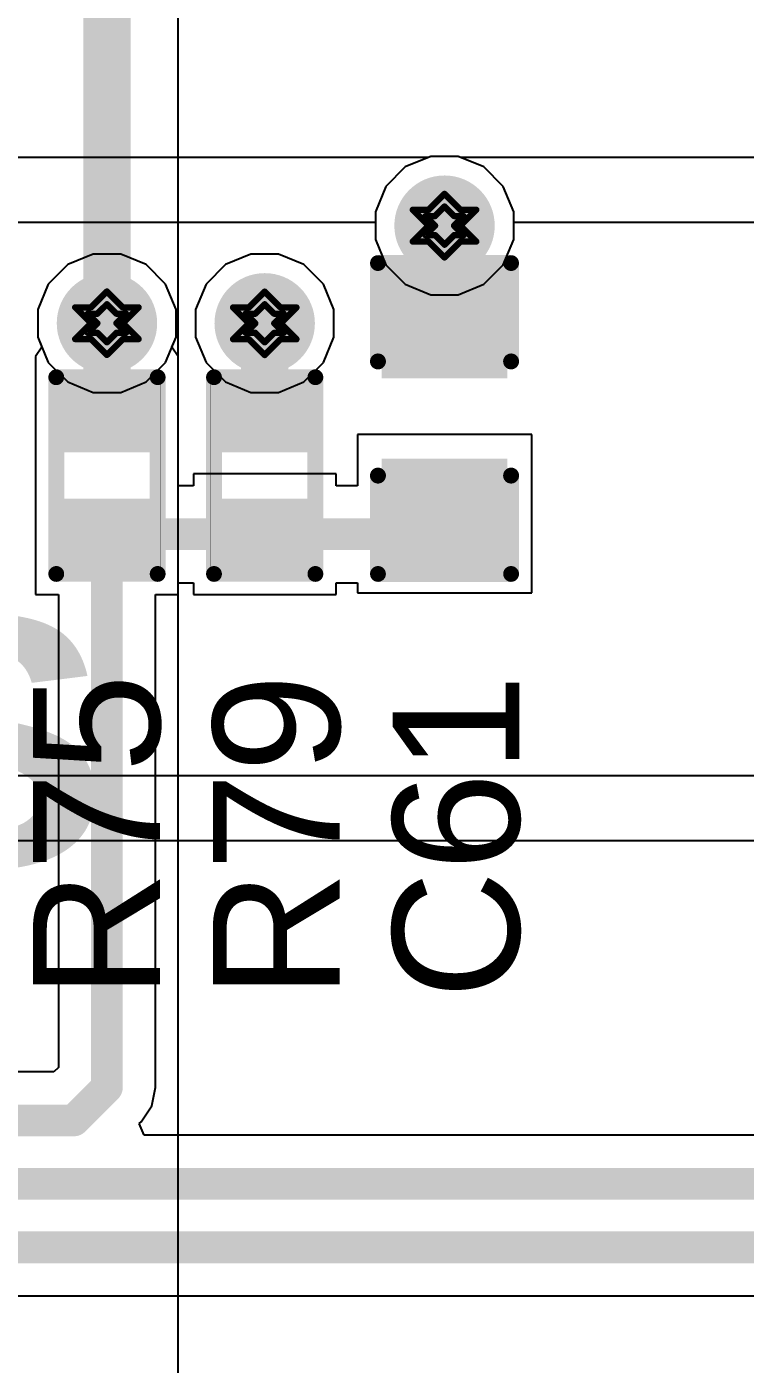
# Model space of a CAD drawing. Header units: inches. Extents: x -5 to 5328, y -4 to 5281.
# Drawn here: x 59.48 to 65.23, y 70.83 to 81.54 of the extents above; entities that cross this region are included whole.
import ezdxf

# ---------------------------------------------------------------- set-up
doc = ezdxf.new("R2010")
doc.units = ezdxf.units.IN
for name, color, linetype in [('Bottom Layer', 5, 'Continuous'), ('Bottom Solder', 6, 'Continuous'), ('Drill Drawing', 1, 'Continuous'), ('Layer 1', 16, 'Continuous'), ('Layer 2', 76, 'Continuous'), ('Top Layer', 1, 'Continuous'), ('Top Overlay', 2, 'Continuous'), ('Top Paste', 8, 'Continuous'), ('Top Solder', 216, 'Continuous'), ('Via Holes', 16, 'Continuous')]:
    doc.layers.add(name, color=color, linetype=linetype)
doc.styles.add('Arial', font='', dxfattribs={"height": 0.2})
doc.styles.add('Arial Black_Bold', font='', dxfattribs={"height": 0.2})
doc.styles.get('Arial').set_extended_font_data('Arial')
doc.styles.get('Arial Black_Bold').set_extended_font_data('Arial Black', bold=True)

# ---------------------------------------------------------------- blocks, each defined once
blk = doc.blocks.new('R___0402_22')
at = {"layer": 'Top Layer'}
for points in [[(-0.699, -0.318), (-0.699, 0.317), (-0.241, 0.317), (-0.241, -0.318)], [(0.241, -0.318), (0.241, 0.317), (0.699, 0.317), (0.699, -0.318)]]:
    blk.add_hatch(color=1, dxfattribs=at).paths.add_polyline_path(points)
at = {"layer": 'Top Paste'}
for points in [[(-0.699, -0.318), (-0.699, 0.317), (-0.241, 0.317), (-0.241, -0.318)], [(0.241, -0.318), (0.241, 0.317), (0.699, 0.317), (0.699, -0.318)]]:
    blk.add_hatch(color=8, dxfattribs=at).paths.add_polyline_path(points)
at = {"layer": 'Top Solder'}
for points in [[(-0.754, -0.373), (-0.754, 0.373), (-0.186, 0.373), (-0.186, -0.373)], [(0.186, -0.373), (0.186, 0.373), (0.754, 0.373), (0.754, -0.373)]]:
    blk.add_hatch(color=216, dxfattribs=at).paths.add_polyline_path(points)
at = {"layer": 'Top Overlay'}
for points in [[(-0.787, -0.406, 0.127, 0.127, 0), (-0.787, 0.406, 0.127, 0.127, 0)], [(0.787, 0.406, 0.127, 0.127, 0), (-0.787, 0.406, 0.127, 0.127, 0)], [(0.787, -0.406, 0.127, 0.127, 0), (0.787, 0.406, 0.127, 0.127, 0)], [(0.787, -0.406, 0.127, 0.127, 0), (-0.787, -0.406, 0.127, 0.127, 0)], [(0.813, -0.432, 0.00323, 0.00323, 0), (-0.813, -0.432, 0.00323, 0.00323, 0)]]:
    blk.add_lwpolyline(points, format="xyseb", dxfattribs=at)
for points in [[(-0.819, 0.406, 0.0635, 0.0635, 1), (-0.756, 0.406, 0.0635, 0.0635, 1)], [(-0.819, 0.406, 0.0635, 0.0635, 1), (-0.756, 0.406, 0.0635, 0.0635, 1)], [(0.756, 0.406, 0.0635, 0.0635, 1), (0.819, 0.406, 0.0635, 0.0635, 1)], [(0.756, 0.406, 0.0635, 0.0635, 1), (0.819, 0.406, 0.0635, 0.0635, 1)], [(-0.819, -0.406, 0.0635, 0.0635, 1), (-0.756, -0.406, 0.0635, 0.0635, 1)], [(-0.819, -0.406, 0.0635, 0.0635, 1), (-0.756, -0.406, 0.0635, 0.0635, 1)], [(0.756, -0.406, 0.0635, 0.0635, 1), (0.819, -0.406, 0.0635, 0.0635, 1)], [(0.756, -0.406, 0.0635, 0.0635, 1), (0.819, -0.406, 0.0635, 0.0635, 1)], [(-0.814, -0.432, 0.00161, 0.00161, 1), (-0.812, -0.432, 0.00161, 0.00161, 1)], [(0.812, -0.432, 0.00161, 0.00161, 1), (0.814, -0.432, 0.00161, 0.00161, 1)]]:
    blk.add_lwpolyline(points, format="xyseb", close=True, dxfattribs=at)
blk = doc.blocks.new('R___0402_26')
at = {"layer": 'Top Layer'}
for points in [[(-0.699, -0.318), (-0.699, 0.318), (-0.241, 0.318), (-0.241, -0.318)], [(0.241, -0.318), (0.241, 0.318), (0.699, 0.318), (0.699, -0.318)]]:
    blk.add_hatch(color=1, dxfattribs=at).paths.add_polyline_path(points)
at = {"layer": 'Top Paste'}
for points in [[(-0.699, -0.318), (-0.699, 0.318), (-0.241, 0.318), (-0.241, -0.318)], [(0.241, -0.318), (0.241, 0.318), (0.699, 0.318), (0.699, -0.318)]]:
    blk.add_hatch(color=8, dxfattribs=at).paths.add_polyline_path(points)
at = {"layer": 'Top Solder'}
for points in [[(-0.754, -0.373), (-0.754, 0.373), (-0.186, 0.373), (-0.186, -0.373)], [(0.186, -0.373), (0.186, 0.373), (0.754, 0.373), (0.754, -0.373)]]:
    blk.add_hatch(color=216, dxfattribs=at).paths.add_polyline_path(points)
at = {"layer": 'Top Overlay'}
for points in [[(-0.787, 0.406, 0.127, 0.127, 0), (-0.787, -0.406, 0.127, 0.127, 0)], [(-0.787, 0.406, 0.127, 0.127, 0), (0.787, 0.406, 0.127, 0.127, 0)], [(0.787, 0.406, 0.127, 0.127, 0), (0.787, -0.406, 0.127, 0.127, 0)], [(-0.787, -0.406, 0.127, 0.127, 0), (0.787, -0.406, 0.127, 0.127, 0)], [(-0.813, -0.432, 0.00323, 0.00323, 0), (0.813, -0.432, 0.00323, 0.00323, 0)]]:
    blk.add_lwpolyline(points, format="xyseb", dxfattribs=at)
for points in [[(-0.819, 0.406, 0.0635, 0.0635, 1), (-0.756, 0.406, 0.0635, 0.0635, 1)], [(-0.819, 0.406, 0.0635, 0.0635, 1), (-0.756, 0.406, 0.0635, 0.0635, 1)], [(0.756, 0.406, 0.0635, 0.0635, 1), (0.819, 0.406, 0.0635, 0.0635, 1)], [(0.756, 0.406, 0.0635, 0.0635, 1), (0.819, 0.406, 0.0635, 0.0635, 1)], [(-0.819, -0.406, 0.0635, 0.0635, 1), (-0.756, -0.406, 0.0635, 0.0635, 1)], [(-0.819, -0.406, 0.0635, 0.0635, 1), (-0.756, -0.406, 0.0635, 0.0635, 1)], [(0.756, -0.406, 0.0635, 0.0635, 1), (0.819, -0.406, 0.0635, 0.0635, 1)], [(0.756, -0.406, 0.0635, 0.0635, 1), (0.819, -0.406, 0.0635, 0.0635, 1)], [(-0.814, -0.432, 0.00161, 0.00161, 1), (-0.812, -0.432, 0.00161, 0.00161, 1)], [(0.812, -0.432, 0.00161, 0.00161, 1), (0.814, -0.432, 0.00161, 0.00161, 1)]]:
    blk.add_lwpolyline(points, format="xyseb", close=True, dxfattribs=at)
blk = doc.blocks.new('C___0603_150')
at = {"layer": 'Top Layer'}
for points in [[(-0.381, 0.445), (-0.381, -0.445), (-1.143, -0.445), (-1.143, 0.445)], [(1.143, 0.445), (1.143, -0.445), (0.381, -0.445), (0.381, 0.445)]]:
    blk.add_hatch(color=1, dxfattribs=at).paths.add_polyline_path(points)
at = {"layer": 'Top Paste'}
for points in [[(-0.381, 0.445), (-0.381, -0.445), (-1.143, -0.445), (-1.143, 0.445)], [(1.143, 0.445), (1.143, -0.445), (0.381, -0.445), (0.381, 0.445)]]:
    blk.add_hatch(color=8, dxfattribs=at).paths.add_polyline_path(points)
at = {"layer": 'Top Solder'}
for points in [[(-0.321, 0.504), (-0.321, -0.504), (-1.203, -0.504), (-1.203, 0.504)], [(1.203, 0.504), (1.203, -0.504), (0.321, -0.504), (0.321, 0.504)]]:
    blk.add_hatch(color=216, dxfattribs=at).paths.add_polyline_path(points)
at = {"layer": 'Top Overlay'}
for points in [[(-1.245, -0.533, 0.127, 0.127, 0), (-1.245, 0.533, 0.127, 0.127, 0)], [(-0.457, 0.533, 0.127, 0.127, 0), (-1.245, 0.533, 0.127, 0.127, 0)], [(1.245, 0.533, 0.127, 0.127, 0), (0.457, 0.533, 0.127, 0.127, 0)], [(1.245, -0.533, 0.127, 0.127, 0), (1.245, 0.533, 0.127, 0.127, 0)], [(-0.457, -0.533, 0.127, 0.127, 0), (-1.245, -0.533, 0.127, 0.127, 0)], [(1.245, -0.533, 0.127, 0.127, 0), (0.457, -0.533, 0.127, 0.127, 0)]]:
    blk.add_lwpolyline(points, format="xyseb", dxfattribs=at)
for points in [[(-1.276, 0.533, 0.0635, 0.0635, 1), (-1.213, 0.533, 0.0635, 0.0635, 1)], [(-1.276, 0.533, 0.0635, 0.0635, 1), (-1.213, 0.533, 0.0635, 0.0635, 1)], [(-0.489, 0.533, 0.0635, 0.0635, 1), (-0.425, 0.533, 0.0635, 0.0635, 1)], [(0.425, 0.533, 0.0635, 0.0635, 1), (0.489, 0.533, 0.0635, 0.0635, 1)], [(1.213, 0.533, 0.0635, 0.0635, 1), (1.276, 0.533, 0.0635, 0.0635, 1)], [(1.213, 0.533, 0.0635, 0.0635, 1), (1.276, 0.533, 0.0635, 0.0635, 1)], [(-1.276, -0.533, 0.0635, 0.0635, 1), (-1.213, -0.533, 0.0635, 0.0635, 1)], [(-1.276, -0.533, 0.0635, 0.0635, 1), (-1.213, -0.533, 0.0635, 0.0635, 1)], [(-0.489, -0.533, 0.0635, 0.0635, 1), (-0.425, -0.533, 0.0635, 0.0635, 1)], [(0.425, -0.533, 0.0635, 0.0635, 1), (0.489, -0.533, 0.0635, 0.0635, 1)], [(1.213, -0.533, 0.0635, 0.0635, 1), (1.276, -0.533, 0.0635, 0.0635, 1)], [(1.213, -0.533, 0.0635, 0.0635, 1), (1.276, -0.533, 0.0635, 0.0635, 1)]]:
    blk.add_lwpolyline(points, format="xyseb", close=True, dxfattribs=at)

msp = doc.modelspace()

# ---------------------------------------------------------------- hatches: boundary and pattern name
at = {"layer": 'Bottom Layer'}
h = msp.add_hatch(color=5, dxfattribs=at)
edge = h.paths.add_edge_path()
edge.add_arc((62.821, 79.946), 0.3, 0, 360)
h = msp.add_hatch(color=5, dxfattribs=at)
edge = h.paths.add_edge_path()
edge.add_arc((60.118, 79.165), 0.3, 0, 360)
h = msp.add_hatch(color=5, dxfattribs=at)
edge = h.paths.add_edge_path()
edge.add_arc((61.381, 79.164), 0.3, 0, 360)
at = {"layer": 'Bottom Solder'}
h = msp.add_hatch(color=6, dxfattribs=at)
edge = h.paths.add_edge_path()
edge.add_arc((62.821, 79.946), 0.402, 0, 360)
h = msp.add_hatch(color=6, dxfattribs=at)
edge = h.paths.add_edge_path()
edge.add_arc((60.118, 79.165), 0.402, 0, 360)
h = msp.add_hatch(color=6, dxfattribs=at)
edge = h.paths.add_edge_path()
edge.add_arc((61.381, 79.164), 0.402, 0, 360)
at = {"layer": 'Layer 1'}
h = msp.add_hatch(color=16, dxfattribs=at)
edge = h.paths.add_edge_path()
edge.add_arc((62.821, 79.946), 0.3, 0, 360)
h = msp.add_hatch(color=16, dxfattribs=at)
edge = h.paths.add_edge_path()
edge.add_arc((60.118, 79.165), 0.3, 0, 360)
h = msp.add_hatch(color=16, dxfattribs=at)
edge = h.paths.add_edge_path()
edge.add_arc((61.381, 79.164), 0.3, 0, 360)
at = {"layer": 'Layer 2'}
h = msp.add_hatch(color=76, dxfattribs=at)
edge = h.paths.add_edge_path()
edge.add_arc((62.821, 79.946), 0.3, 0, 360)
h = msp.add_hatch(color=76, dxfattribs=at)
edge = h.paths.add_edge_path()
edge.add_arc((60.118, 79.165), 0.3, 0, 360)
h = msp.add_hatch(color=76, dxfattribs=at)
edge = h.paths.add_edge_path()
edge.add_arc((61.381, 79.164), 0.3, 0, 360)
at = {"layer": 'Top Layer'}
h = msp.add_hatch(color=1, dxfattribs=at)
edge = h.paths.add_edge_path()
edge.add_arc((62.821, 79.946), 0.3, 0, 360)
h = msp.add_hatch(color=1, dxfattribs=at)
edge = h.paths.add_edge_path()
edge.add_arc((60.118, 79.165), 0.3, 0, 360)
h = msp.add_hatch(color=1, dxfattribs=at)
edge = h.paths.add_edge_path()
edge.add_arc((61.381, 79.164), 0.3, 0, 360)
at = {"layer": 'Top Solder'}
h = msp.add_hatch(color=216, dxfattribs=at)
edge = h.paths.add_edge_path()
edge.add_arc((62.821, 79.946), 0.402, 0, 360)
h = msp.add_hatch(color=216, dxfattribs=at)
edge = h.paths.add_edge_path()
edge.add_arc((60.118, 79.165), 0.402, 0, 360)
h = msp.add_hatch(color=216, dxfattribs=at)
edge = h.paths.add_edge_path()
edge.add_arc((61.381, 79.164), 0.402, 0, 360)
at = {"layer": 'Via Holes'}
h = msp.add_hatch(color=7, dxfattribs=at)
edge = h.paths.add_edge_path()
edge.add_arc((62.821, 79.946), 0.15, 0, 360)
h = msp.add_hatch(color=7, dxfattribs=at)
edge = h.paths.add_edge_path()
edge.add_arc((60.118, 79.165), 0.15, 0, 360)
h = msp.add_hatch(color=7, dxfattribs=at)
edge = h.paths.add_edge_path()
edge.add_arc((61.381, 79.164), 0.15, 0, 360)

# ---------------------------------------------------------------- linework, layer by layer
at = {"layer": 'Bottom Layer'}
for p, q in [((62.267, 80.492), (55.492, 80.492)), ((62.691, 80.492), (62.267, 80.492)), ((62.267, 80.492), (62.267, 80.492)), ((62.711, 80.5), (62.691, 80.492)), ((62.931, 80.5), (62.711, 80.5)), ((62.951, 80.492), (62.931, 80.5)), ((63.375, 80.492), (62.951, 80.492)), ((67.592, 80.492), (63.375, 80.492)), ((63.375, 80.492), (63.375, 80.492)), ((55.492, 79.974), (62.267, 79.974)), ((62.267, 79.974), (62.267, 79.836)), ((63.375, 79.836), (63.375, 79.974)), ((63.375, 79.974), (67.592, 79.974)), ((62.267, 79.836), (62.351, 79.633)), ((63.291, 79.633), (63.375, 79.836)), ((60.007, 79.719), (59.804, 79.634)), ((60.228, 79.719), (60.007, 79.719)), ((60.431, 79.634), (60.228, 79.719)), ((61.271, 79.718), (61.067, 79.634)), ((61.491, 79.718), (61.271, 79.718)), ((61.695, 79.634), (61.491, 79.718)), ((59.804, 79.634), (59.648, 79.478)), ((60.587, 79.478), (60.431, 79.634)), ((61.067, 79.634), (60.912, 79.478)), ((61.851, 79.478), (61.695, 79.634)), ((62.351, 79.633), (62.507, 79.477)), ((63.135, 79.477), (63.291, 79.633)), ((59.648, 79.478), (59.564, 79.275)), ((60.672, 79.275), (60.587, 79.478)), ((60.912, 79.478), (60.827, 79.275)), ((61.935, 79.275), (61.851, 79.478)), ((62.507, 79.477), (62.711, 79.392)), ((62.931, 79.392), (63.135, 79.477)), ((62.711, 79.392), (62.931, 79.392)), ((59.564, 79.275), (59.564, 79.054)), ((60.672, 79.054), (60.672, 79.275)), ((60.827, 79.275), (60.827, 79.054)), ((61.935, 79.054), (61.935, 79.275)), ((59.564, 79.054), (59.648, 78.851)), ((60.587, 78.851), (60.672, 79.054)), ((60.827, 79.054), (60.912, 78.851)), ((61.851, 78.851), (61.935, 79.054)), ((59.648, 78.851), (59.804, 78.695)), ((60.431, 78.695), (60.587, 78.851)), ((60.912, 78.851), (61.067, 78.695)), ((61.695, 78.695), (61.851, 78.851)), ((59.804, 78.695), (60.007, 78.611)), ((60.007, 78.611), (60.228, 78.611)), ((60.228, 78.611), (60.431, 78.695)), ((61.067, 78.695), (61.271, 78.61)), ((61.271, 78.61), (61.491, 78.61)), ((61.491, 78.61), (61.695, 78.695)), ((68.525, 75.541), (53.855, 75.541)), ((53.855, 75.023), (68.007, 75.023))]:
    msp.add_line(p, q, dxfattribs=at)
at = {"layer": 'Drill Drawing'}
for points in [[(62.694, 80.073, 0.0508, 0.0508, 0), (62.821, 80.2, 0.0508, 0.0508, 0)], [(62.821, 80.2, 0.0508, 0.0508, 0), (62.948, 80.073, 0.0508, 0.0508, 0)], [(62.745, 80.023, 0.0508, 0.0508, 0), (62.821, 80.099, 0.0508, 0.0508, 0)], [(62.821, 80.099, 0.0508, 0.0508, 0), (62.897, 80.023, 0.0508, 0.0508, 0)], [(62.567, 80.073, 0.0508, 0.0508, 0), (62.694, 79.946, 0.0508, 0.0508, 0)], [(62.567, 80.073, 0.0508, 0.0508, 0), (62.694, 80.073, 0.0508, 0.0508, 0)], [(62.669, 80.023, 0.0508, 0.0508, 0), (62.745, 79.946, 0.0508, 0.0508, 0)], [(62.669, 80.023, 0.0508, 0.0508, 0), (62.745, 80.023, 0.0508, 0.0508, 0)], [(62.897, 80.023, 0.0508, 0.0508, 0), (62.974, 80.023, 0.0508, 0.0508, 0)], [(62.897, 79.946, 0.0508, 0.0508, 0), (62.974, 80.023, 0.0508, 0.0508, 0)], [(62.948, 80.073, 0.0508, 0.0508, 0), (63.075, 80.073, 0.0508, 0.0508, 0)], [(62.948, 79.946, 0.0508, 0.0508, 0), (63.075, 80.073, 0.0508, 0.0508, 0)], [(62.567, 79.819, 0.0508, 0.0508, 0), (62.694, 79.946, 0.0508, 0.0508, 0)], [(62.669, 79.87, 0.0508, 0.0508, 0), (62.745, 79.946, 0.0508, 0.0508, 0)], [(62.669, 79.87, 0.0508, 0.0508, 0), (62.745, 79.87, 0.0508, 0.0508, 0)], [(62.745, 79.87, 0.0508, 0.0508, 0), (62.821, 79.794, 0.0508, 0.0508, 0)], [(62.821, 79.794, 0.0508, 0.0508, 0), (62.897, 79.87, 0.0508, 0.0508, 0)], [(62.897, 79.946, 0.0508, 0.0508, 0), (62.974, 79.87, 0.0508, 0.0508, 0)], [(62.897, 79.87, 0.0508, 0.0508, 0), (62.974, 79.87, 0.0508, 0.0508, 0)], [(62.948, 79.946, 0.0508, 0.0508, 0), (63.075, 79.819, 0.0508, 0.0508, 0)], [(62.567, 79.819, 0.0508, 0.0508, 0), (62.694, 79.819, 0.0508, 0.0508, 0)], [(62.694, 79.819, 0.0508, 0.0508, 0), (62.821, 79.692, 0.0508, 0.0508, 0)], [(62.821, 79.692, 0.0508, 0.0508, 0), (62.948, 79.819, 0.0508, 0.0508, 0)], [(62.948, 79.819, 0.0508, 0.0508, 0), (63.075, 79.819, 0.0508, 0.0508, 0)], [(59.991, 79.292, 0.0508, 0.0508, 0), (60.118, 79.419, 0.0508, 0.0508, 0)], [(60.118, 79.419, 0.0508, 0.0508, 0), (60.245, 79.292, 0.0508, 0.0508, 0)], [(61.254, 79.291, 0.0508, 0.0508, 0), (61.381, 79.418, 0.0508, 0.0508, 0)], [(61.381, 79.418, 0.0508, 0.0508, 0), (61.508, 79.291, 0.0508, 0.0508, 0)], [(59.864, 79.292, 0.0508, 0.0508, 0), (59.991, 79.165, 0.0508, 0.0508, 0)], [(59.864, 79.292, 0.0508, 0.0508, 0), (59.991, 79.292, 0.0508, 0.0508, 0)], [(59.965, 79.241, 0.0508, 0.0508, 0), (60.041, 79.165, 0.0508, 0.0508, 0)], [(59.965, 79.241, 0.0508, 0.0508, 0), (60.041, 79.241, 0.0508, 0.0508, 0)], [(60.041, 79.241, 0.0508, 0.0508, 0), (60.118, 79.317, 0.0508, 0.0508, 0)], [(60.118, 79.317, 0.0508, 0.0508, 0), (60.194, 79.241, 0.0508, 0.0508, 0)], [(60.194, 79.241, 0.0508, 0.0508, 0), (60.27, 79.241, 0.0508, 0.0508, 0)], [(60.194, 79.165, 0.0508, 0.0508, 0), (60.27, 79.241, 0.0508, 0.0508, 0)], [(60.245, 79.292, 0.0508, 0.0508, 0), (60.372, 79.292, 0.0508, 0.0508, 0)], [(60.245, 79.165, 0.0508, 0.0508, 0), (60.372, 79.292, 0.0508, 0.0508, 0)], [(61.127, 79.291, 0.0508, 0.0508, 0), (61.254, 79.164, 0.0508, 0.0508, 0)], [(61.127, 79.291, 0.0508, 0.0508, 0), (61.254, 79.291, 0.0508, 0.0508, 0)], [(61.229, 79.241, 0.0508, 0.0508, 0), (61.305, 79.164, 0.0508, 0.0508, 0)], [(61.229, 79.241, 0.0508, 0.0508, 0), (61.305, 79.241, 0.0508, 0.0508, 0)], [(61.305, 79.241, 0.0508, 0.0508, 0), (61.381, 79.317, 0.0508, 0.0508, 0)], [(61.381, 79.317, 0.0508, 0.0508, 0), (61.457, 79.241, 0.0508, 0.0508, 0)], [(61.457, 79.241, 0.0508, 0.0508, 0), (61.534, 79.241, 0.0508, 0.0508, 0)], [(61.457, 79.164, 0.0508, 0.0508, 0), (61.534, 79.241, 0.0508, 0.0508, 0)], [(61.508, 79.291, 0.0508, 0.0508, 0), (61.635, 79.291, 0.0508, 0.0508, 0)], [(61.508, 79.164, 0.0508, 0.0508, 0), (61.635, 79.291, 0.0508, 0.0508, 0)], [(59.864, 79.038, 0.0508, 0.0508, 0), (59.991, 79.165, 0.0508, 0.0508, 0)], [(59.965, 79.088, 0.0508, 0.0508, 0), (60.041, 79.165, 0.0508, 0.0508, 0)], [(60.194, 79.165, 0.0508, 0.0508, 0), (60.27, 79.088, 0.0508, 0.0508, 0)], [(60.245, 79.165, 0.0508, 0.0508, 0), (60.372, 79.038, 0.0508, 0.0508, 0)], [(61.127, 79.037, 0.0508, 0.0508, 0), (61.254, 79.164, 0.0508, 0.0508, 0)], [(61.229, 79.088, 0.0508, 0.0508, 0), (61.305, 79.164, 0.0508, 0.0508, 0)], [(61.457, 79.164, 0.0508, 0.0508, 0), (61.534, 79.088, 0.0508, 0.0508, 0)], [(61.508, 79.164, 0.0508, 0.0508, 0), (61.635, 79.037, 0.0508, 0.0508, 0)], [(59.864, 79.038, 0.0508, 0.0508, 0), (59.991, 79.038, 0.0508, 0.0508, 0)], [(59.965, 79.088, 0.0508, 0.0508, 0), (60.041, 79.088, 0.0508, 0.0508, 0)], [(59.991, 79.038, 0.0508, 0.0508, 0), (60.118, 78.911, 0.0508, 0.0508, 0)], [(60.041, 79.088, 0.0508, 0.0508, 0), (60.118, 79.012, 0.0508, 0.0508, 0)], [(60.118, 79.012, 0.0508, 0.0508, 0), (60.194, 79.088, 0.0508, 0.0508, 0)], [(60.118, 78.911, 0.0508, 0.0508, 0), (60.245, 79.038, 0.0508, 0.0508, 0)], [(60.194, 79.088, 0.0508, 0.0508, 0), (60.27, 79.088, 0.0508, 0.0508, 0)], [(60.245, 79.038, 0.0508, 0.0508, 0), (60.372, 79.038, 0.0508, 0.0508, 0)], [(61.127, 79.037, 0.0508, 0.0508, 0), (61.254, 79.037, 0.0508, 0.0508, 0)], [(61.229, 79.088, 0.0508, 0.0508, 0), (61.305, 79.088, 0.0508, 0.0508, 0)], [(61.254, 79.037, 0.0508, 0.0508, 0), (61.381, 78.91, 0.0508, 0.0508, 0)], [(61.305, 79.088, 0.0508, 0.0508, 0), (61.381, 79.012, 0.0508, 0.0508, 0)], [(61.381, 79.012, 0.0508, 0.0508, 0), (61.457, 79.088, 0.0508, 0.0508, 0)], [(61.381, 78.91, 0.0508, 0.0508, 0), (61.508, 79.037, 0.0508, 0.0508, 0)], [(61.457, 79.088, 0.0508, 0.0508, 0), (61.534, 79.088, 0.0508, 0.0508, 0)], [(61.508, 79.037, 0.0508, 0.0508, 0), (61.635, 79.037, 0.0508, 0.0508, 0)]]:
    msp.add_lwpolyline(points, format="xyseb", dxfattribs=at)
for points in [[(62.808, 80.2, 0.0254, 0.0254, 1), (62.834, 80.2, 0.0254, 0.0254, 1)], [(62.808, 80.2, 0.0254, 0.0254, 1), (62.834, 80.2, 0.0254, 0.0254, 1)], [(62.808, 80.099, 0.0254, 0.0254, 1), (62.834, 80.099, 0.0254, 0.0254, 1)], [(62.808, 80.099, 0.0254, 0.0254, 1), (62.834, 80.099, 0.0254, 0.0254, 1)], [(62.554, 80.073, 0.0254, 0.0254, 1), (62.58, 80.073, 0.0254, 0.0254, 1)], [(62.554, 80.073, 0.0254, 0.0254, 1), (62.58, 80.073, 0.0254, 0.0254, 1)], [(62.656, 80.023, 0.0254, 0.0254, 1), (62.681, 80.023, 0.0254, 0.0254, 1)], [(62.656, 80.023, 0.0254, 0.0254, 1), (62.681, 80.023, 0.0254, 0.0254, 1)], [(62.681, 80.073, 0.0254, 0.0254, 1), (62.707, 80.073, 0.0254, 0.0254, 1)], [(62.681, 80.073, 0.0254, 0.0254, 1), (62.707, 80.073, 0.0254, 0.0254, 1)], [(62.732, 80.023, 0.0254, 0.0254, 1), (62.758, 80.023, 0.0254, 0.0254, 1)], [(62.732, 80.023, 0.0254, 0.0254, 1), (62.758, 80.023, 0.0254, 0.0254, 1)], [(62.885, 80.023, 0.0254, 0.0254, 1), (62.91, 80.023, 0.0254, 0.0254, 1)], [(62.885, 80.023, 0.0254, 0.0254, 1), (62.91, 80.023, 0.0254, 0.0254, 1)], [(62.935, 80.073, 0.0254, 0.0254, 1), (62.961, 80.073, 0.0254, 0.0254, 1)], [(62.935, 80.073, 0.0254, 0.0254, 1), (62.961, 80.073, 0.0254, 0.0254, 1)], [(62.961, 80.023, 0.0254, 0.0254, 1), (62.986, 80.023, 0.0254, 0.0254, 1)], [(62.961, 80.023, 0.0254, 0.0254, 1), (62.986, 80.023, 0.0254, 0.0254, 1)], [(63.062, 80.073, 0.0254, 0.0254, 1), (63.088, 80.073, 0.0254, 0.0254, 1)], [(63.062, 80.073, 0.0254, 0.0254, 1), (63.088, 80.073, 0.0254, 0.0254, 1)], [(62.656, 79.87, 0.0254, 0.0254, 1), (62.681, 79.87, 0.0254, 0.0254, 1)], [(62.656, 79.87, 0.0254, 0.0254, 1), (62.681, 79.87, 0.0254, 0.0254, 1)], [(62.681, 79.946, 0.0254, 0.0254, 1), (62.707, 79.946, 0.0254, 0.0254, 1)], [(62.681, 79.946, 0.0254, 0.0254, 1), (62.707, 79.946, 0.0254, 0.0254, 1)], [(62.732, 79.946, 0.0254, 0.0254, 1), (62.758, 79.946, 0.0254, 0.0254, 1)], [(62.732, 79.946, 0.0254, 0.0254, 1), (62.758, 79.946, 0.0254, 0.0254, 1)], [(62.732, 79.87, 0.0254, 0.0254, 1), (62.758, 79.87, 0.0254, 0.0254, 1)], [(62.732, 79.87, 0.0254, 0.0254, 1), (62.758, 79.87, 0.0254, 0.0254, 1)], [(62.885, 79.946, 0.0254, 0.0254, 1), (62.91, 79.946, 0.0254, 0.0254, 1)], [(62.885, 79.946, 0.0254, 0.0254, 1), (62.91, 79.946, 0.0254, 0.0254, 1)], [(62.885, 79.87, 0.0254, 0.0254, 1), (62.91, 79.87, 0.0254, 0.0254, 1)], [(62.885, 79.87, 0.0254, 0.0254, 1), (62.91, 79.87, 0.0254, 0.0254, 1)], [(62.935, 79.946, 0.0254, 0.0254, 1), (62.961, 79.946, 0.0254, 0.0254, 1)], [(62.935, 79.946, 0.0254, 0.0254, 1), (62.961, 79.946, 0.0254, 0.0254, 1)], [(62.961, 79.87, 0.0254, 0.0254, 1), (62.986, 79.87, 0.0254, 0.0254, 1)], [(62.961, 79.87, 0.0254, 0.0254, 1), (62.986, 79.87, 0.0254, 0.0254, 1)], [(62.554, 79.819, 0.0254, 0.0254, 1), (62.58, 79.819, 0.0254, 0.0254, 1)], [(62.554, 79.819, 0.0254, 0.0254, 1), (62.58, 79.819, 0.0254, 0.0254, 1)], [(62.681, 79.819, 0.0254, 0.0254, 1), (62.707, 79.819, 0.0254, 0.0254, 1)], [(62.681, 79.819, 0.0254, 0.0254, 1), (62.707, 79.819, 0.0254, 0.0254, 1)], [(62.808, 79.794, 0.0254, 0.0254, 1), (62.834, 79.794, 0.0254, 0.0254, 1)], [(62.808, 79.794, 0.0254, 0.0254, 1), (62.834, 79.794, 0.0254, 0.0254, 1)], [(62.935, 79.819, 0.0254, 0.0254, 1), (62.961, 79.819, 0.0254, 0.0254, 1)], [(62.935, 79.819, 0.0254, 0.0254, 1), (62.961, 79.819, 0.0254, 0.0254, 1)], [(63.062, 79.819, 0.0254, 0.0254, 1), (63.088, 79.819, 0.0254, 0.0254, 1)], [(63.062, 79.819, 0.0254, 0.0254, 1), (63.088, 79.819, 0.0254, 0.0254, 1)], [(62.808, 79.692, 0.0254, 0.0254, 1), (62.834, 79.692, 0.0254, 0.0254, 1)], [(62.808, 79.692, 0.0254, 0.0254, 1), (62.834, 79.692, 0.0254, 0.0254, 1)], [(60.105, 79.419, 0.0254, 0.0254, 1), (60.13, 79.419, 0.0254, 0.0254, 1)], [(60.105, 79.419, 0.0254, 0.0254, 1), (60.13, 79.419, 0.0254, 0.0254, 1)], [(61.369, 79.418, 0.0254, 0.0254, 1), (61.394, 79.418, 0.0254, 0.0254, 1)], [(61.369, 79.418, 0.0254, 0.0254, 1), (61.394, 79.418, 0.0254, 0.0254, 1)], [(59.851, 79.292, 0.0254, 0.0254, 1), (59.876, 79.292, 0.0254, 0.0254, 1)], [(59.851, 79.292, 0.0254, 0.0254, 1), (59.876, 79.292, 0.0254, 0.0254, 1)], [(59.952, 79.241, 0.0254, 0.0254, 1), (59.978, 79.241, 0.0254, 0.0254, 1)], [(59.952, 79.241, 0.0254, 0.0254, 1), (59.978, 79.241, 0.0254, 0.0254, 1)], [(59.978, 79.292, 0.0254, 0.0254, 1), (60.003, 79.292, 0.0254, 0.0254, 1)], [(59.978, 79.292, 0.0254, 0.0254, 1), (60.003, 79.292, 0.0254, 0.0254, 1)], [(60.029, 79.241, 0.0254, 0.0254, 1), (60.054, 79.241, 0.0254, 0.0254, 1)], [(60.029, 79.241, 0.0254, 0.0254, 1), (60.054, 79.241, 0.0254, 0.0254, 1)], [(60.105, 79.317, 0.0254, 0.0254, 1), (60.13, 79.317, 0.0254, 0.0254, 1)], [(60.105, 79.317, 0.0254, 0.0254, 1), (60.13, 79.317, 0.0254, 0.0254, 1)], [(60.181, 79.241, 0.0254, 0.0254, 1), (60.206, 79.241, 0.0254, 0.0254, 1)], [(60.181, 79.241, 0.0254, 0.0254, 1), (60.206, 79.241, 0.0254, 0.0254, 1)], [(60.232, 79.292, 0.0254, 0.0254, 1), (60.257, 79.292, 0.0254, 0.0254, 1)], [(60.232, 79.292, 0.0254, 0.0254, 1), (60.257, 79.292, 0.0254, 0.0254, 1)], [(60.257, 79.241, 0.0254, 0.0254, 1), (60.283, 79.241, 0.0254, 0.0254, 1)], [(60.257, 79.241, 0.0254, 0.0254, 1), (60.283, 79.241, 0.0254, 0.0254, 1)], [(60.359, 79.292, 0.0254, 0.0254, 1), (60.384, 79.292, 0.0254, 0.0254, 1)], [(60.359, 79.292, 0.0254, 0.0254, 1), (60.384, 79.292, 0.0254, 0.0254, 1)], [(61.115, 79.291, 0.0254, 0.0254, 1), (61.14, 79.291, 0.0254, 0.0254, 1)], [(61.115, 79.291, 0.0254, 0.0254, 1), (61.14, 79.291, 0.0254, 0.0254, 1)], [(61.216, 79.241, 0.0254, 0.0254, 1), (61.242, 79.241, 0.0254, 0.0254, 1)], [(61.216, 79.241, 0.0254, 0.0254, 1), (61.242, 79.241, 0.0254, 0.0254, 1)], [(61.242, 79.291, 0.0254, 0.0254, 1), (61.267, 79.291, 0.0254, 0.0254, 1)], [(61.242, 79.291, 0.0254, 0.0254, 1), (61.267, 79.291, 0.0254, 0.0254, 1)], [(61.292, 79.241, 0.0254, 0.0254, 1), (61.318, 79.241, 0.0254, 0.0254, 1)], [(61.292, 79.241, 0.0254, 0.0254, 1), (61.318, 79.241, 0.0254, 0.0254, 1)], [(61.369, 79.317, 0.0254, 0.0254, 1), (61.394, 79.317, 0.0254, 0.0254, 1)], [(61.369, 79.317, 0.0254, 0.0254, 1), (61.394, 79.317, 0.0254, 0.0254, 1)], [(61.445, 79.241, 0.0254, 0.0254, 1), (61.47, 79.241, 0.0254, 0.0254, 1)], [(61.445, 79.241, 0.0254, 0.0254, 1), (61.47, 79.241, 0.0254, 0.0254, 1)], [(61.496, 79.291, 0.0254, 0.0254, 1), (61.521, 79.291, 0.0254, 0.0254, 1)], [(61.496, 79.291, 0.0254, 0.0254, 1), (61.521, 79.291, 0.0254, 0.0254, 1)], [(61.521, 79.241, 0.0254, 0.0254, 1), (61.546, 79.241, 0.0254, 0.0254, 1)], [(61.521, 79.241, 0.0254, 0.0254, 1), (61.546, 79.241, 0.0254, 0.0254, 1)], [(61.623, 79.291, 0.0254, 0.0254, 1), (61.648, 79.291, 0.0254, 0.0254, 1)], [(61.623, 79.291, 0.0254, 0.0254, 1), (61.648, 79.291, 0.0254, 0.0254, 1)], [(59.978, 79.165, 0.0254, 0.0254, 1), (60.003, 79.165, 0.0254, 0.0254, 1)], [(59.978, 79.165, 0.0254, 0.0254, 1), (60.003, 79.165, 0.0254, 0.0254, 1)], [(60.029, 79.165, 0.0254, 0.0254, 1), (60.054, 79.165, 0.0254, 0.0254, 1)], [(60.029, 79.165, 0.0254, 0.0254, 1), (60.054, 79.165, 0.0254, 0.0254, 1)], [(60.181, 79.165, 0.0254, 0.0254, 1), (60.206, 79.165, 0.0254, 0.0254, 1)], [(60.181, 79.165, 0.0254, 0.0254, 1), (60.206, 79.165, 0.0254, 0.0254, 1)], [(60.232, 79.165, 0.0254, 0.0254, 1), (60.257, 79.165, 0.0254, 0.0254, 1)], [(60.232, 79.165, 0.0254, 0.0254, 1), (60.257, 79.165, 0.0254, 0.0254, 1)], [(61.242, 79.164, 0.0254, 0.0254, 1), (61.267, 79.164, 0.0254, 0.0254, 1)], [(61.242, 79.164, 0.0254, 0.0254, 1), (61.267, 79.164, 0.0254, 0.0254, 1)], [(61.292, 79.164, 0.0254, 0.0254, 1), (61.318, 79.164, 0.0254, 0.0254, 1)], [(61.292, 79.164, 0.0254, 0.0254, 1), (61.318, 79.164, 0.0254, 0.0254, 1)], [(61.445, 79.164, 0.0254, 0.0254, 1), (61.47, 79.164, 0.0254, 0.0254, 1)], [(61.445, 79.164, 0.0254, 0.0254, 1), (61.47, 79.164, 0.0254, 0.0254, 1)], [(61.496, 79.164, 0.0254, 0.0254, 1), (61.521, 79.164, 0.0254, 0.0254, 1)], [(61.496, 79.164, 0.0254, 0.0254, 1), (61.521, 79.164, 0.0254, 0.0254, 1)], [(59.851, 79.038, 0.0254, 0.0254, 1), (59.876, 79.038, 0.0254, 0.0254, 1)], [(59.851, 79.038, 0.0254, 0.0254, 1), (59.876, 79.038, 0.0254, 0.0254, 1)], [(59.952, 79.088, 0.0254, 0.0254, 1), (59.978, 79.088, 0.0254, 0.0254, 1)], [(59.952, 79.088, 0.0254, 0.0254, 1), (59.978, 79.088, 0.0254, 0.0254, 1)], [(59.978, 79.038, 0.0254, 0.0254, 1), (60.003, 79.038, 0.0254, 0.0254, 1)], [(59.978, 79.038, 0.0254, 0.0254, 1), (60.003, 79.038, 0.0254, 0.0254, 1)], [(60.029, 79.088, 0.0254, 0.0254, 1), (60.054, 79.088, 0.0254, 0.0254, 1)], [(60.029, 79.088, 0.0254, 0.0254, 1), (60.054, 79.088, 0.0254, 0.0254, 1)], [(60.105, 79.012, 0.0254, 0.0254, 1), (60.13, 79.012, 0.0254, 0.0254, 1)], [(60.105, 79.012, 0.0254, 0.0254, 1), (60.13, 79.012, 0.0254, 0.0254, 1)], [(60.181, 79.088, 0.0254, 0.0254, 1), (60.206, 79.088, 0.0254, 0.0254, 1)], [(60.181, 79.088, 0.0254, 0.0254, 1), (60.206, 79.088, 0.0254, 0.0254, 1)], [(60.232, 79.038, 0.0254, 0.0254, 1), (60.257, 79.038, 0.0254, 0.0254, 1)], [(60.232, 79.038, 0.0254, 0.0254, 1), (60.257, 79.038, 0.0254, 0.0254, 1)], [(60.257, 79.088, 0.0254, 0.0254, 1), (60.283, 79.088, 0.0254, 0.0254, 1)], [(60.257, 79.088, 0.0254, 0.0254, 1), (60.283, 79.088, 0.0254, 0.0254, 1)], [(60.359, 79.038, 0.0254, 0.0254, 1), (60.384, 79.038, 0.0254, 0.0254, 1)], [(60.359, 79.038, 0.0254, 0.0254, 1), (60.384, 79.038, 0.0254, 0.0254, 1)], [(61.115, 79.037, 0.0254, 0.0254, 1), (61.14, 79.037, 0.0254, 0.0254, 1)], [(61.115, 79.037, 0.0254, 0.0254, 1), (61.14, 79.037, 0.0254, 0.0254, 1)], [(61.216, 79.088, 0.0254, 0.0254, 1), (61.242, 79.088, 0.0254, 0.0254, 1)], [(61.216, 79.088, 0.0254, 0.0254, 1), (61.242, 79.088, 0.0254, 0.0254, 1)], [(61.242, 79.037, 0.0254, 0.0254, 1), (61.267, 79.037, 0.0254, 0.0254, 1)], [(61.242, 79.037, 0.0254, 0.0254, 1), (61.267, 79.037, 0.0254, 0.0254, 1)], [(61.292, 79.088, 0.0254, 0.0254, 1), (61.318, 79.088, 0.0254, 0.0254, 1)], [(61.292, 79.088, 0.0254, 0.0254, 1), (61.318, 79.088, 0.0254, 0.0254, 1)], [(61.369, 79.012, 0.0254, 0.0254, 1), (61.394, 79.012, 0.0254, 0.0254, 1)], [(61.369, 79.012, 0.0254, 0.0254, 1), (61.394, 79.012, 0.0254, 0.0254, 1)], [(61.445, 79.088, 0.0254, 0.0254, 1), (61.47, 79.088, 0.0254, 0.0254, 1)], [(61.445, 79.088, 0.0254, 0.0254, 1), (61.47, 79.088, 0.0254, 0.0254, 1)], [(61.496, 79.037, 0.0254, 0.0254, 1), (61.521, 79.037, 0.0254, 0.0254, 1)], [(61.496, 79.037, 0.0254, 0.0254, 1), (61.521, 79.037, 0.0254, 0.0254, 1)], [(61.521, 79.088, 0.0254, 0.0254, 1), (61.546, 79.088, 0.0254, 0.0254, 1)], [(61.521, 79.088, 0.0254, 0.0254, 1), (61.546, 79.088, 0.0254, 0.0254, 1)], [(61.623, 79.037, 0.0254, 0.0254, 1), (61.648, 79.037, 0.0254, 0.0254, 1)], [(61.623, 79.037, 0.0254, 0.0254, 1), (61.648, 79.037, 0.0254, 0.0254, 1)], [(60.105, 78.911, 0.0254, 0.0254, 1), (60.13, 78.911, 0.0254, 0.0254, 1)], [(60.105, 78.911, 0.0254, 0.0254, 1), (60.13, 78.911, 0.0254, 0.0254, 1)], [(61.369, 78.91, 0.0254, 0.0254, 1), (61.394, 78.91, 0.0254, 0.0254, 1)], [(61.369, 78.91, 0.0254, 0.0254, 1), (61.394, 78.91, 0.0254, 0.0254, 1)]]:
    msp.add_lwpolyline(points, format="xyseb", close=True, dxfattribs=at)
at = {"layer": 'Layer 1'}
for p, q in [((60.007, 79.719), (59.804, 79.634)), ((60.228, 79.719), (60.007, 79.719)), ((60.431, 79.634), (60.228, 79.719)), ((59.804, 79.634), (59.648, 79.478)), ((60.587, 79.478), (60.431, 79.634)), ((59.648, 79.478), (59.564, 79.275)), ((60.672, 79.275), (60.587, 79.478)), ((59.564, 79.275), (59.564, 79.054)), ((60.672, 79.054), (60.672, 79.275)), ((59.564, 79.054), (59.648, 78.851)), ((60.587, 78.851), (60.672, 79.054)), ((59.648, 78.851), (59.804, 78.695)), ((60.431, 78.695), (60.587, 78.851)), ((59.804, 78.695), (60.007, 78.611)), ((60.007, 78.611), (60.228, 78.611)), ((60.228, 78.611), (60.431, 78.695))]:
    msp.add_line(p, q, dxfattribs=at)
at = {"layer": 'Layer 2'}
for p, q in [((60.688, 53.966), (60.688, 102.273)), ((62.711, 80.5), (62.507, 80.416)), ((62.931, 80.5), (62.711, 80.5)), ((63.135, 80.416), (62.931, 80.5)), ((62.507, 80.416), (62.351, 80.26)), ((63.291, 80.26), (63.135, 80.416)), ((62.351, 80.26), (62.267, 80.057)), ((63.375, 80.057), (63.291, 80.26)), ((62.267, 80.057), (62.267, 79.836)), ((63.375, 79.836), (63.375, 80.057)), ((62.267, 79.836), (62.351, 79.633)), ((63.291, 79.633), (63.375, 79.836)), ((61.271, 79.718), (61.067, 79.634)), ((61.491, 79.718), (61.271, 79.718)), ((61.695, 79.634), (61.491, 79.718)), ((61.067, 79.634), (60.912, 79.478)), ((61.851, 79.478), (61.695, 79.634)), ((62.351, 79.633), (62.507, 79.477)), ((63.135, 79.477), (63.291, 79.633)), ((60.912, 79.478), (60.827, 79.275)), ((61.935, 79.275), (61.851, 79.478)), ((62.507, 79.477), (62.711, 79.392)), ((62.931, 79.392), (63.135, 79.477)), ((62.711, 79.392), (62.931, 79.392)), ((60.827, 79.275), (60.827, 79.054)), ((61.935, 79.054), (61.935, 79.275)), ((60.827, 79.054), (60.912, 78.851)), ((61.851, 78.851), (61.935, 79.054)), ((60.912, 78.851), (61.067, 78.695)), ((61.695, 78.695), (61.851, 78.851)), ((61.067, 78.695), (61.271, 78.61)), ((61.271, 78.61), (61.491, 78.61)), ((61.491, 78.61), (61.695, 78.695))]:
    msp.add_line(p, q, dxfattribs=at)
msp.add_lwpolyline([(60.118, 79.165, 0.381, 0.381, 0), (60.118, 102.344, 0.381, 0.381, 0)], format="xyseb", dxfattribs=at)
msp.add_lwpolyline([(60.022, 79.165, 0.191, 0.191, 1), (60.213, 79.165, 0.191, 0.191, 1)], format="xyseb", close=True, dxfattribs=at)
at = {"layer": 'Top Layer'}
for p, q in [((60.007, 79.719), (59.804, 79.634)), ((60.228, 79.719), (60.007, 79.719)), ((60.431, 79.634), (60.228, 79.719)), ((59.804, 79.634), (59.648, 79.478)), ((60.587, 79.478), (60.431, 79.634)), ((59.648, 79.478), (59.564, 79.275)), ((60.672, 79.275), (60.587, 79.478)), ((59.564, 79.275), (59.564, 79.054)), ((60.672, 79.054), (60.672, 79.275)), ((59.564, 79.054), (59.597, 78.974)), ((60.638, 78.974), (60.672, 79.054)), ((59.597, 78.974), (59.546, 78.898)), ((60.689, 78.898), (60.638, 78.974)), ((59.546, 78.898), (59.546, 78.898)), ((59.546, 78.898), (59.546, 77.933)), ((60.689, 77.864), (60.689, 78.898)), ((60.689, 78.898), (60.689, 78.898)), ((63.52, 78.275), (62.123, 78.275)), ((62.123, 78.275), (62.123, 77.864)), ((63.52, 77.005), (63.52, 78.275)), ((59.546, 77.933), (59.546, 76.993)), ((60.81, 77.864), (60.689, 77.864)), ((61.953, 77.958), (60.81, 77.958)), ((60.81, 77.958), (60.81, 77.864)), ((61.953, 77.864), (61.953, 77.958)), ((62.123, 77.864), (61.953, 77.864)), ((60.689, 76.993), (60.689, 77.087)), ((60.689, 77.087), (60.81, 77.087)), ((60.81, 77.087), (60.81, 76.993)), ((61.953, 76.993), (61.953, 77.087)), ((61.953, 77.087), (62.123, 77.087)), ((62.123, 77.087), (62.123, 77.005)), ((62.123, 77.005), (63.52, 77.005)), ((59.546, 76.993), (59.729, 76.993)), ((59.729, 76.993), (59.729, 73.207)), ((60.506, 73.046), (60.506, 76.993)), ((60.506, 76.993), (60.689, 76.993)), ((60.81, 76.993), (61.953, 76.993)), ((59.693, 73.171), (55.643, 73.171)), ((59.729, 73.207), (59.693, 73.171)), ((60.477, 72.898), (60.506, 73.046)), ((60.392, 72.772), (60.477, 72.898)), ((60.377, 72.757), (60.392, 72.772)), ((60.416, 72.663), (60.377, 72.757)), ((86.036, 72.663), (60.416, 72.663)), ((47.789, 71.378), (90.982, 71.378))]:
    msp.add_line(p, q, dxfattribs=at)
for points in [[(62.821, 79.164, 0.381, 0.381, 0), (62.821, 79.946, 0.381, 0.381, 0)], [(60.118, 78.415, 0.381, 0.381, 0), (60.118, 79.165, 0.381, 0.381, 0)], [(61.381, 78.415, 0.381, 0.381, 0), (61.381, 79.164, 0.381, 0.381, 0)], [(62.821, 77.475, 0.254, 0.254, 0), (62.821, 77.64, 0.254, 0.254, 0)], [(60.118, 73.046, 0.254, 0.254, 0), (60.118, 77.475, 0.254, 0.254, 0)], [(60.139, 77.475, 0.254, 0.254, 0), (61.381, 77.475, 0.254, 0.254, 0)], [(61.381, 77.475, 0.254, 0.254, 0), (62.821, 77.475, 0.254, 0.254, 0)], [(59.854, 72.782, 0.254, 0.254, 0), (60.118, 73.046, 0.254, 0.254, 0)], [(47.12, 72.782, 0.254, 0.254, 0), (59.854, 72.782, 0.254, 0.254, 0)], [(47.374, 72.274, 0.254, 0.254, 0), (86.197, 72.274, 0.254, 0.254, 0)], [(47.628, 71.766, 0.254, 0.254, 0), (90.982, 71.766, 0.254, 0.254, 0)]]:
    msp.add_lwpolyline(points, format="xyseb", dxfattribs=at)
for points in [[(62.726, 79.946, 0.191, 0.191, 1), (62.916, 79.946, 0.191, 0.191, 1)], [(60.022, 79.165, 0.191, 0.191, 1), (60.213, 79.165, 0.191, 0.191, 1)], [(61.286, 79.164, 0.191, 0.191, 1), (61.477, 79.164, 0.191, 0.191, 1)], [(62.726, 79.164, 0.191, 0.191, 1), (62.916, 79.164, 0.191, 0.191, 1)], [(60.022, 78.415, 0.191, 0.191, 1), (60.213, 78.415, 0.191, 0.191, 1)], [(61.286, 78.415, 0.191, 0.191, 1), (61.477, 78.415, 0.191, 0.191, 1)], [(62.758, 77.64, 0.127, 0.127, 1), (62.885, 77.64, 0.127, 0.127, 1)], [(60.054, 77.475, 0.127, 0.127, 1), (60.181, 77.475, 0.127, 0.127, 1)], [(60.076, 77.475, 0.127, 0.127, 1), (60.203, 77.475, 0.127, 0.127, 1)], [(61.318, 77.475, 0.127, 0.127, 1), (61.445, 77.475, 0.127, 0.127, 1)], [(61.318, 77.475, 0.127, 0.127, 1), (61.445, 77.475, 0.127, 0.127, 1)], [(62.758, 77.475, 0.127, 0.127, 1), (62.885, 77.475, 0.127, 0.127, 1)], [(62.758, 77.475, 0.127, 0.127, 1), (62.885, 77.475, 0.127, 0.127, 1)], [(60.054, 73.046, 0.127, 0.127, 1), (60.181, 73.046, 0.127, 0.127, 1)], [(60.054, 73.046, 0.127, 0.127, 1), (60.181, 73.046, 0.127, 0.127, 1)], [(59.79, 72.782, 0.127, 0.127, 1), (59.917, 72.782, 0.127, 0.127, 1)], [(59.79, 72.782, 0.127, 0.127, 1), (59.917, 72.782, 0.127, 0.127, 1)]]:
    msp.add_lwpolyline(points, format="xyseb", close=True, dxfattribs=at)

# ---------------------------------------------------------------- block references
for name, p, rotation in [('C___0603_150', (62.821, 78.402), 270), ('R___0402_26', (60.118, 77.945), 90), ('R___0402_22', (61.381, 77.945), 270)]:
    msp.add_blockref(name, p, dxfattribs=dict(rotation=rotation))

# ---------------------------------------------------------------- texts
at = {"layer": 'Top Overlay'}
for s, height, rotation, style, p in [('STATUS', 2, 360, 'Arial Black_Bold', (47.354, 74.812)), ('R75', 1.016, 90, 'Arial', (60.542, 73.754)), ('R79', 1.016, 90, 'Arial', (61.982, 73.754)), ('C61', 1.016, 90, 'Arial', (63.421, 73.754))]:
    msp.add_text(s, height=height, rotation=rotation, dxfattribs=dict(at, style=style)).set_placement(p)

doc.saveas('drawing.dxf')
